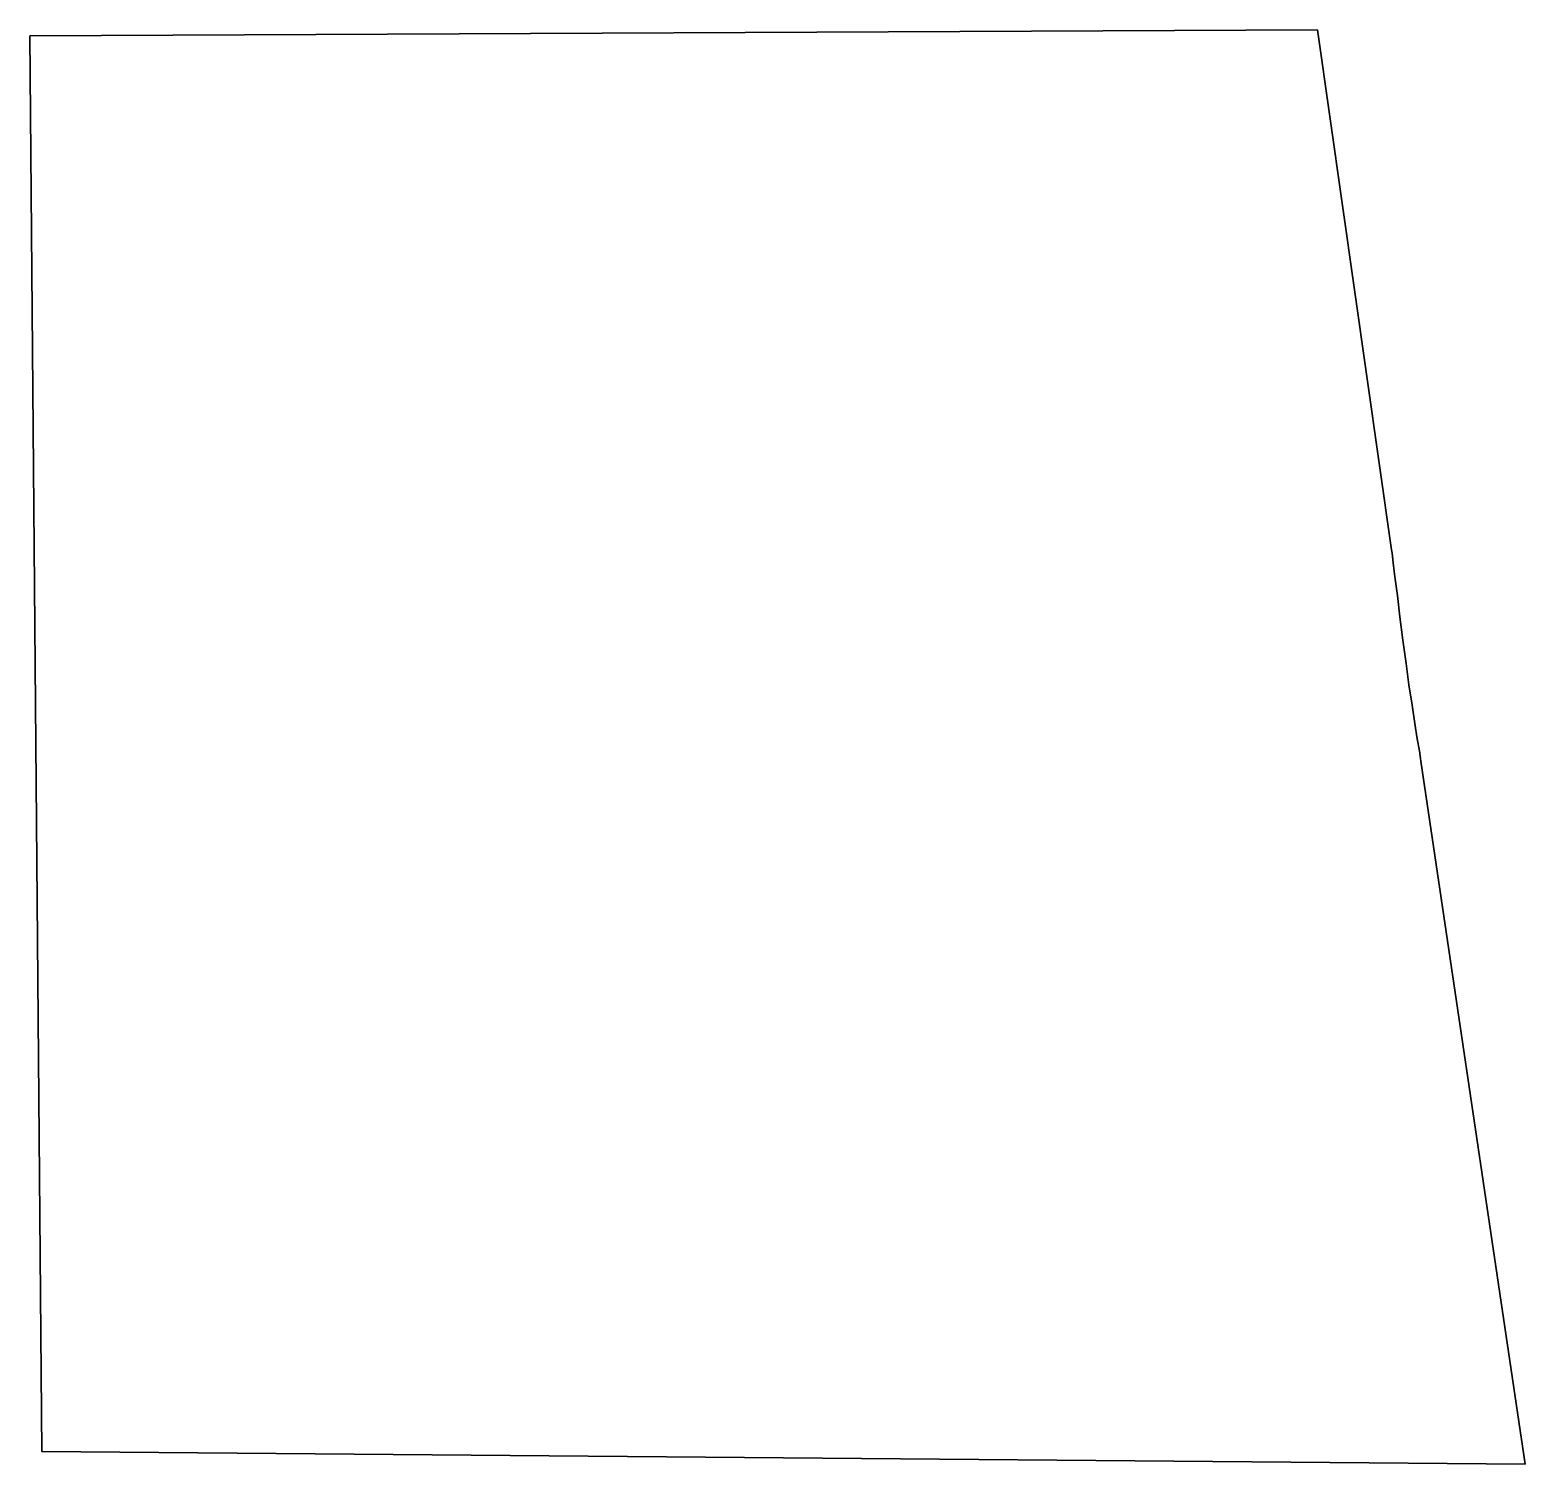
# Model space of a CAD drawing. Extents: x 0 to 2743, y -2632 to 0.
import ezdxf

# ---------------------------------------------------------------- set-up
doc = ezdxf.new("R2010")
doc.units = 0
doc.linetypes.add('Solid', pattern=[0])

msp = doc.modelspace()

# ---------------------------------------------------------------- linework, layer by layer
at = {"color": 0, "linetype": 'Solid', "lineweight": 35}
msp.add_lwpolyline([(2362, 0), (2498, -954), (2499, -960), (2501, -978), (2504, -1004), (2509, -1038), (2513, -1077), (2519, -1120), (2525, -1163), (2530, -1202), (2536, -1239), (2541, -1273), (2545, -1301), (2549, -1323), (2551, -1337), (2552, -1342), (2743, -2632), (22, -2609), (0, -11), (2362, 0)], close=True, dxfattribs=at)

doc.saveas('drawing.dxf')
